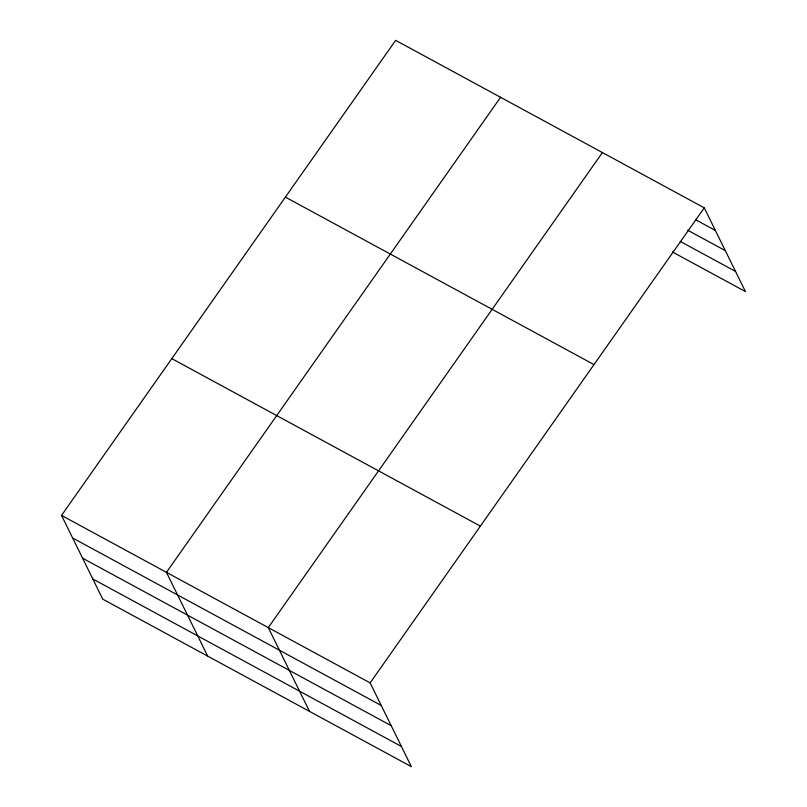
<?xml version="1.0" encoding="UTF-8"?>
<svg xmlns="http://www.w3.org/2000/svg" width="807" height="807" viewBox="0 0 807 807"><rect width="100%" height="100%" fill="white"/><g stroke="black" fill="none" stroke-linecap="round" stroke-linejoin="round"><path stroke-width="1.21" d="M61.534 515.401L370.131 682.883L411.348 766.65L102.751 599.157L61.534 515.401L395.652 40.35L704.249 207.843L745.466 291.599L672.413 251.955M500.582 97.294L166.454 572.345L207.671 656.101M602.415 152.573L268.287 627.614L309.505 711.381M370.131 682.883L704.249 207.843M695.452 219.635L715.375 230.449M687.675 230.207L725.311 250.634M680.19 241.384L735.54 271.424M285.396 197.12L593.992 364.603M171.79 358.631L480.387 526.124M72.66 538.007L381.257 705.5M82.586 558.182L391.183 725.675M92.815 578.982L401.412 746.465"/></g></svg>
